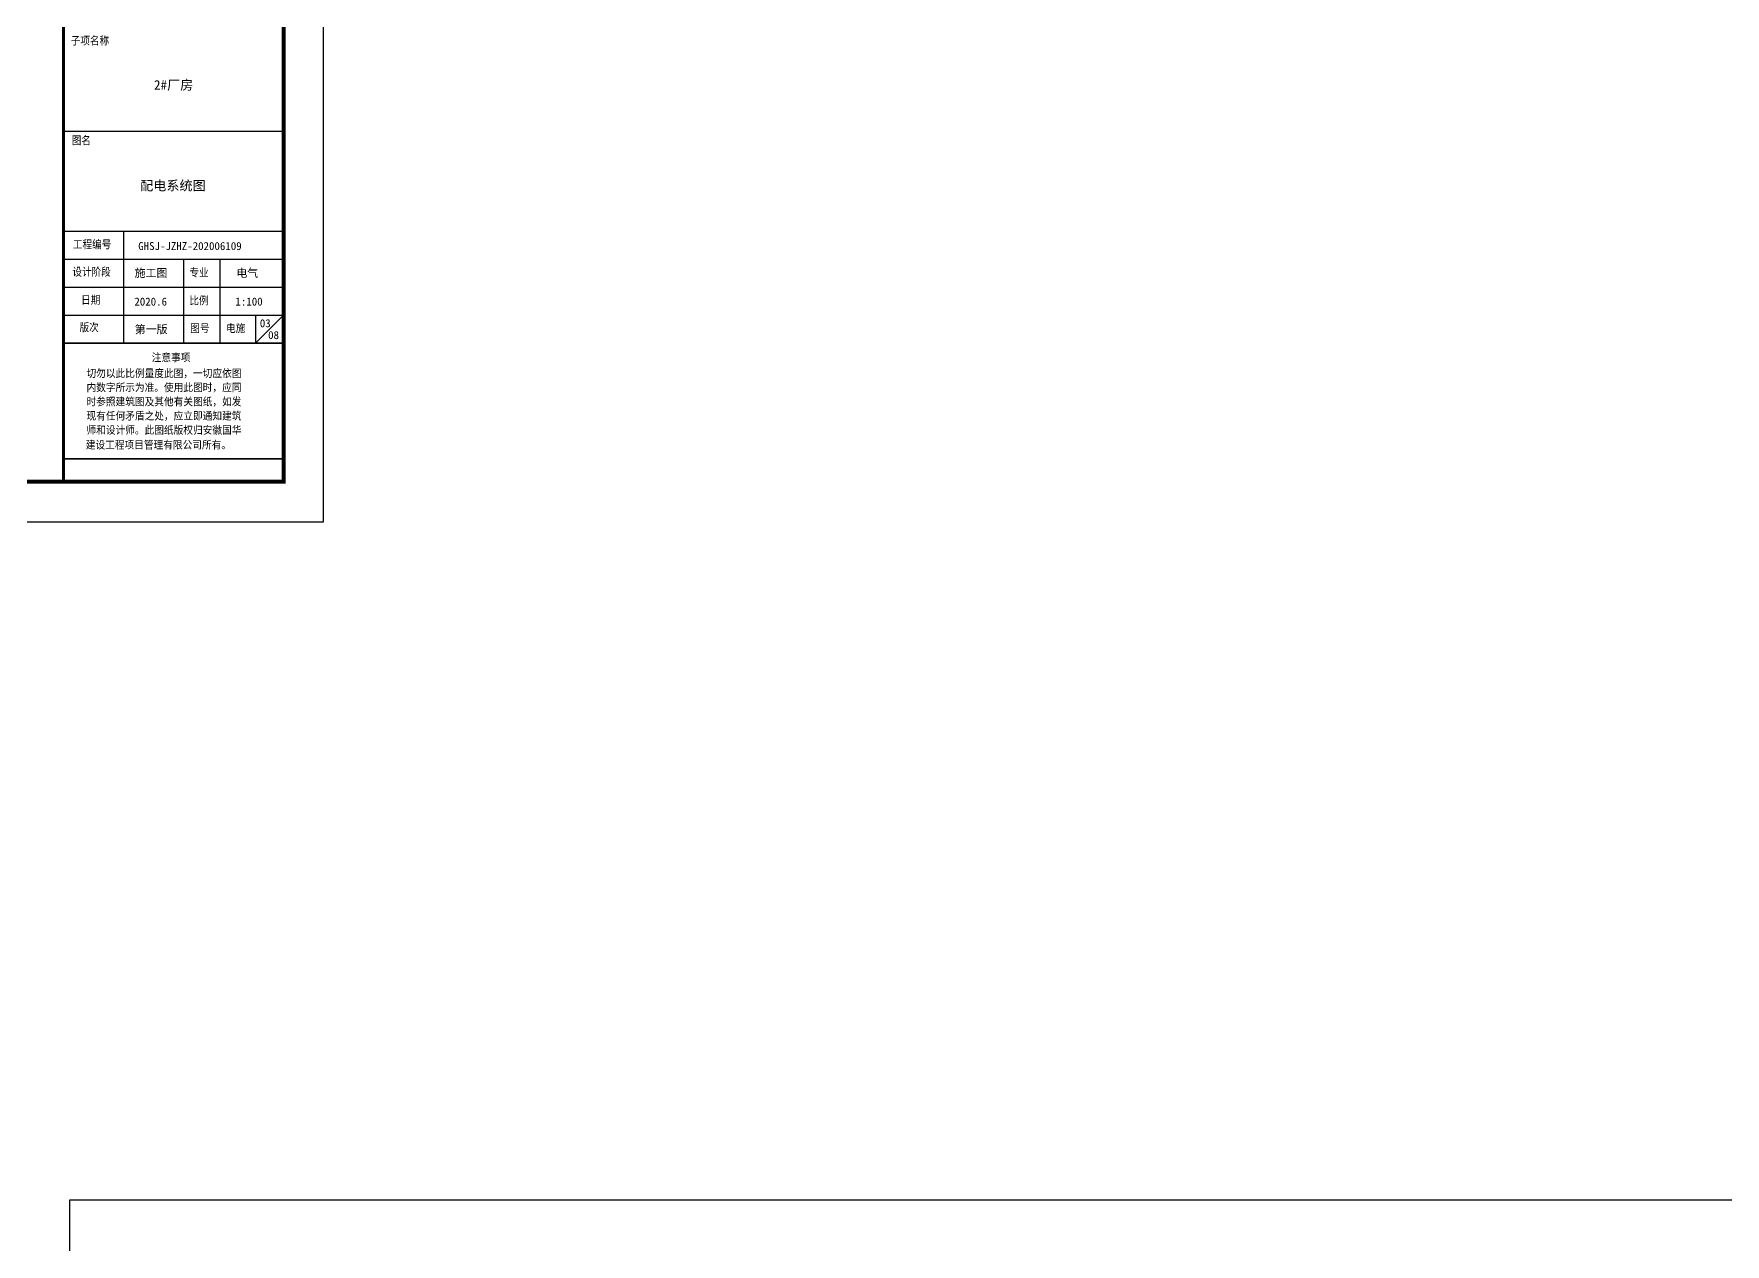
# Model space of a CAD drawing. Extents: x -417156 to 1571408, y 205758 to 1045562.
# Drawn here: x 1041386 to 1083658, y 985506 to 1015757 of the extents above; entities that cross this region are included whole.
import ezdxf

# ---------------------------------------------------------------- set-up
doc = ezdxf.new("R2010")
doc.units = 0
doc.header["$LTSCALE"] = 1000
doc.header["$MEASUREMENT"] = 0
for name, color, linetype in [('1', 7, 'CONTINUOUS'), ('PP-PM-TK', 7, 'CONTINUOUS'), ('PUB_TEXT', 7, 'CONTINUOUS'), ('PUB_TITLE', 4, 'CONTINUOUS'), ('TEL_TITLE', 7, 'CONTINUOUS')]:
    doc.layers.add(name, color=color, linetype=linetype)
doc.styles.add('-黑体', font='simhei.ttf', dxfattribs={"width": 0.8})
doc.styles.add('TQ', font='txt.shx', dxfattribs={"width": 0.8, "bigfont": 'hztxt.shx'})

msp = doc.modelspace()

# ---------------------------------------------------------------- linework, layer by layer
at = {"layer": '1'}
msp.add_line((1042129, 1013326), (1047629, 1013326), dxfattribs=at)
at = {"layer": '1', "color": 4}
for p, q in [((1042129, 1010826), (1047629, 1010826)), ((1043629, 1010826), (1043629, 1008026)), ((1042129, 1010126), (1047629, 1010126)), ((1045129, 1010126), (1045129, 1008026)), ((1046034, 1010126), (1046034, 1008026)), ((1042129, 1009426), (1047629, 1009426)), ((1042129, 1008726), (1047629, 1008726)), ((1047629, 1008726), (1046929, 1008026)), ((1046929, 1008726), (1046929, 1008026))]:
    msp.add_line(p, q, dxfattribs=at)
at = {"layer": '1', "color": 4, "const_width": 40}
msp.add_lwpolyline([(1042129, 1008026), (1047629, 1008026)], dxfattribs=at)
at = {"layer": 'PP-PM-TK', "color": 4}
for points, const_width in [([(1042129, 1044562), (1042129, 1004562)], 70), ([(1042129, 1005133), (1047629, 1005133)], 40)]:
    msp.add_lwpolyline(points, dxfattribs=dict(at, const_width=const_width))
at = {"layer": 'PUB_TITLE'}
msp.add_lwpolyline([(1042275, 867803), (1210475, 867803), (1210475, 986603), (1042275, 986603)], close=True, dxfattribs=at)
at = {"layer": 'TEL_TITLE'}
msp.add_lwpolyline([(989229, 1003562), (1048629, 1003562), (1048629, 1045562), (989229, 1045562)], close=True, dxfattribs=at)
at = {"layer": 'TEL_TITLE', "const_width": 100}
msp.add_lwpolyline([(991729, 1004562), (1047629, 1004562), (1047629, 1044562), (991729, 1044562)], close=True, dxfattribs=at)

# ---------------------------------------------------------------- texts
at = {"layer": 'PUB_TEXT', "color": 2, "style": 'TQ'}
for s, height, p in [('子项名称', 200, (1042309, 1015467)), ('图名', 200, (1042333, 1012974)), ('工程编号', 200, (1042363, 1010375)), ('设计阶段', 200, (1042350, 1009689)), ('专业', 200, (1045274, 1009672)), ('日期', 200, (1042568, 1008989)), ('比例', 200, (1045274, 1008972)), ('版次', 200, (1042529, 1008302)), ('图号', 200, (1045297, 1008280)), ('电施', 200, (1046192, 1008279)), ('注意事项', 193.6, (1044333, 1007553)), ('切勿以此比例量度此图，一切应依图', 193.6, (1042703, 1007157)), ('内数字所示为准。使用此图时，应同', 193.6, (1042703, 1006804)), ('时参照建筑图及其他有关图纸，如发', 193.6, (1042703, 1006449)), ('现有任何矛盾之处，应立即通知建筑', 193.6, (1042703, 1006094)), ('师和设计师。此图纸版权归安徽国华', 193.6, (1042703, 1005739)), ('建设工程项目管理有限公司所有。', 193.6, (1042685, 1005370))]:
    msp.add_text(s, height=height, dxfattribs=at).set_placement(p)
at = {"layer": 'PUB_TITLE', "color": 255, "style": '-黑体'}
for s, height, p in [('2#厂房', 240, (1044389, 1014360)), ('GHSJ-JZHZ-202006109', 200, (1043996, 1010353)), ('施工图', 200, (1043906, 1009679)), ('电气', 200, (1046449, 1009679)), ('2020.6', 200, (1043899, 1008964)), ('1:100', 200, (1046425, 1008965)), ('03', 200, (1047035, 1008423)), ('第一版', 200, (1043910, 1008272)), ('08', 200, (1047242, 1008127))]:
    msp.add_text(s, height=height, dxfattribs=at).set_placement(p)
at = {"layer": 'PUB_TITLE', "color": 6, "style": '-黑体'}
msp.add_text('配电系统图', height=240, dxfattribs=at).set_placement((1044044, 1011844))

doc.saveas('drawing.dxf')
